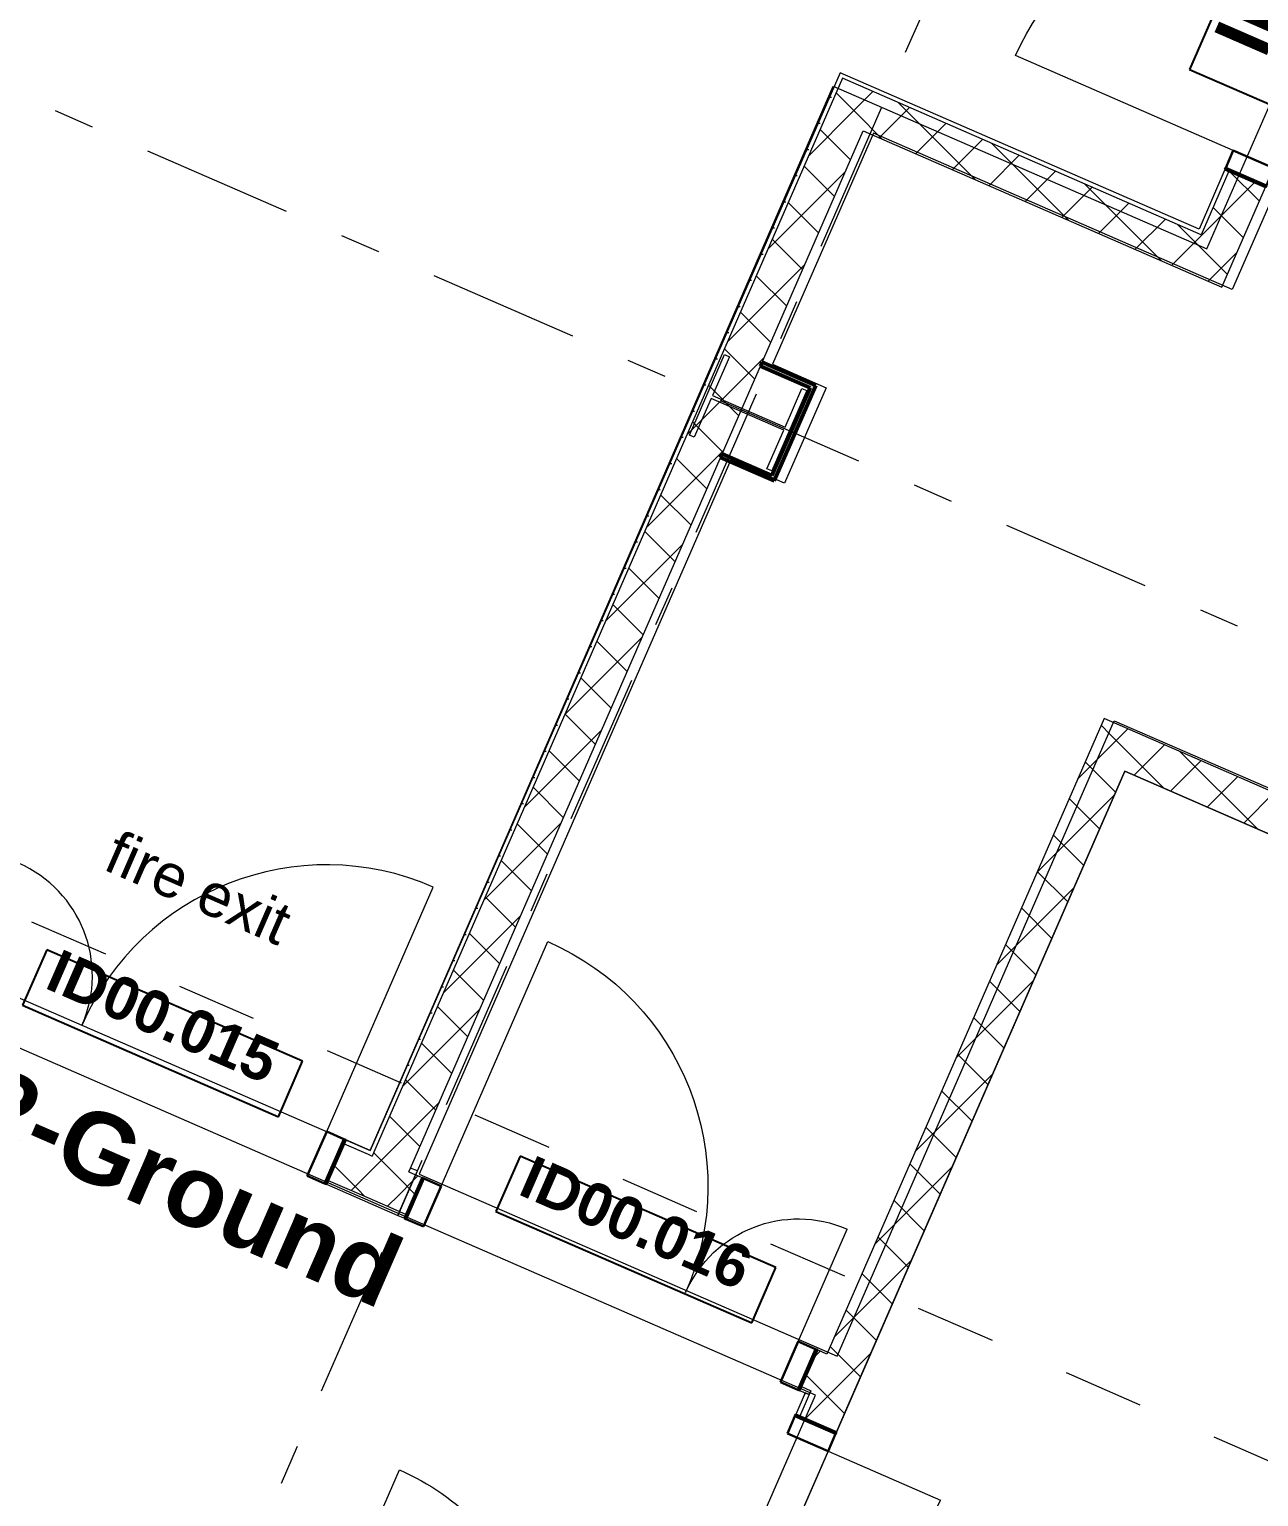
# Model space of a CAD drawing. Header units: millimetres. Extents: x -99530 to 1067232, y -97212 to 137997.
# Drawn here: x 2261 to 6565, y -19931 to -14791 of the extents above; entities that cross this region are included whole.
import ezdxf
from ezdxf.enums import TextEntityAlignment as Align

# ---------------------------------------------------------------- set-up
doc = ezdxf.new("R2010")
doc.units = ezdxf.units.MM
doc.header["$MEASUREMENT"] = 0
doc.linetypes.add('Dashed', pattern=[564.444447, 282.222223, -282.222223])
doc.linetypes.add('Double Dashed', pattern=[1093.611073, 529.166651, -211.666656, 141.111112, -211.666656])
for name, color, linetype in [('A-25-M_Wall_Int', 7, 'Continuous'), ('A-95-MC_Marker_Section_P2.Marker', 7, 'Continuous'), ('COLUMN.IFC Import', 7, 'Continuous'), ('New_A-05-M_Gross_Int_Circulation', 7, 'Continuous'), ('New_A-05-M_Gross_Int_Computing', 7, 'Continuous'), ('New_A-05-M_Gross_Int_Plant', 7, 'Continuous'), ('New_A-15-MG_Structural_Grid_Phase_2', 7, 'Continuous'), ('New_A-20-M_Floor_Slab', 7, 'Continuous'), ('New_A-25-M_Wall_Int', 7, 'Continuous'), ('New_ArchiCAD Door Markers', 7, 'Continuous'), ('New_ArchiCAD Doors', 7, 'Continuous')]:
    doc.layers.add(name, color=color, linetype=linetype)
for name, color, linetype, lineweight in [('A-25-M_Wall_Int_Pen_No__1', 7, 'Continuous', 13), ('A-95-MC_Marker_Section_P2.Marker_Pen_No__1', 7, 'Continuous', 13), ('COLUMN.IFC Import_Pen_No__2', 8, 'Continuous', 15), ('New_A-20-M_Floor_Slab_Pen_No__89', 8, 'Continuous', 20), ('New_A-25-M_Wall_Int_Pen_No__1', 7, 'Continuous', 13), ('New_A-95-P_Text_1_50_GA_Pen_No__1', 7, 'Continuous', 13), ('New_ArchiCAD Door Markers_Pen_No__1', 7, 'Continuous', 13), ('New_ArchiCAD Door Markers_Pen_No__5', 7, 'Continuous', 25), ('New_ArchiCAD Doors_Pen_No__1', 7, 'Continuous', 13), ('New_ArchiCAD Zone Stamps_Pen_No__6', 7, 'Continuous', 35), ('New_ArchiCAD Zone Stamps_Pen_No__9', 7, 'Continuous', 13)]:
    doc.layers.add(name, color=color, linetype=linetype, lineweight=lineweight)
for name, color, linetype, lineweight, true_color in [('A-25-M_Wall_Int_Pen_No__107', 7, 'Continuous', 15, 0xa6a6a6), ('A-25-M_Wall_Int_Pen_No__27', 7, 'Continuous', 50, 0x2a2a2a), ('New_A-05-M_Gross_Int_Circulation_Pen_No__74', 7, 'Continuous', 20, 0x606060), ('New_A-05-M_Gross_Int_Computing_Pen_No__74', 7, 'Continuous', 20, 0x606060), ('New_A-05-M_Gross_Int_Plant_Pen_No__74', 7, 'Continuous', 20, 0x606060), ('New_A-15-MG_Structural_Grid_Phase_2_Pen_No__222', 7, 'Continuous', 13, 0x65af33), ('New_A-25-M_Wall_Int_Pen_No__107', 7, 'Continuous', 15, 0xa6a6a6), ('New_ArchiCAD Doors_Pen_No__43', 7, 'Continuous', 30, 0x444444), ('New_ArchiCAD Doors_Pen_No__63', 7, 'Continuous', 20, 0x606060)]:
    doc.layers.add(name, color=color, linetype=linetype, lineweight=lineweight, true_color=true_color)
doc.styles.add('GENERATED_STYLE_1', font='')
doc.styles.add('GENERATED_STYLE_2', font='')
doc.styles.add('GENERATED_STYLE_3', font='')
doc.styles.add('GENERATED_STYLE_4', font='')
doc.styles.get('GENERATED_STYLE_1').set_extended_font_data('Arial', bold=True)
doc.styles.get('GENERATED_STYLE_2').set_extended_font_data('Swis721 BT', bold=True)
doc.styles.get('GENERATED_STYLE_3').set_extended_font_data('Arial')
doc.styles.get('GENERATED_STYLE_4').set_extended_font_data('Swis721 BT')
pattern_1 = [(336.4404, (0, 0), (69.2305, 158.7675), [0, -100]), (336.4404, (80.45, 59.4), (69.2305, 158.7675), [0, -100])]
pattern_2 = [(45, (0, 0), (-91.9239, 91.9239), []), (135, (0, 0), (91.9239, 91.9239), [])]
pattern_3 = [(246.4404, (0, 0), (-158.7675, 69.2305), [0, -100]), (246.4404, (59.4, -80.45), (-158.7675, 69.2305), [0, -100])]
pattern_4 = [(336.4404, (0, 0), (69.2305, 158.7675), [0, -100]), (336.4404, (80.45, 59.4), (69.2305, 158.7675), [0, -100])]
pattern_5 = [(246.4404, (0, 0), (-158.7675, 69.2305), [0, -100]), (246.4404, (59.4, -80.45), (-158.7675, 69.2305), [0, -100])]

# ---------------------------------------------------------------- blocks, each defined once
blk = doc.blocks.new('Comms Room_INB 0104_77_2', base_point=(8210.1, -23111.8))
at = {"layer": 'New_A-05-M_Gross_Int_Plant_Pen_No__74', "linetype": 'Continuous'}
for p, q in [((6096.5, -17389.2), (3474.8, -23401.5)), ((13578.1, -20651.6), (6096.5, -17389.2))]:
    blk.add_line(p, q, dxfattribs=at)
at = {"layer": 'New_ArchiCAD Zone Stamps_Pen_No__9'}
for tag, height, style, p in [('ROOM_NAME', 250, 'GENERATED_STYLE_1', (7604.3, -21651.1)), ('zoneNameLine2', 250, 'GENERATED_STYLE_1', (7415.8, -22083.3)), ('ROOM_NUMBER', 200, 'GENERATED_STYLE_3', (7227.4, -22504)), ('measuredAreaCode', 200, 'GENERATED_STYLE_3', (7070.4, -22864.1)), ('DUMMY_649', 200, 'GENERATED_STYLE_3', (7377.8, -22998.1)), ('DUMMY_650', 200, 'GENERATED_STYLE_3', (7867.1, -23211.5)), ('DUMMY_651', 133.3, 'GENERATED_STYLE_3', (8146.4, -23318.1))]:
    blk.add_attdef(tag, text='', height=height, rotation=336.4404, dxfattribs=dict(at, style=style)).set_placement(p, align=Align.TOP_LEFT)
blk = doc.blocks.new('Robotics Lab_INB 0105_80_2', base_point=(11471.6, -14282.5))
at = {"layer": 'New_A-05-M_Gross_Int_Computing_Pen_No__74', "linetype": 'Continuous'}
for p, q in [((10364.2, -6778.4), (6473.1, -15702)), ((5216.7, -15154.1), (4863.5, -15964)), ((6473.1, -15702), (5216.7, -15154.1)), ((4863.5, -15964), (5051.2, -16045.9)), ((5051.2, -16045.9), (4905.3, -16380.4)), ((4717.7, -16298.5), (3626.4, -18801.1)), ((4905.3, -16380.4), (4717.7, -16298.5)), ((5089.4, -19439), (6060.2, -17212.6)), ((6060.2, -17212.6), (13576.5, -20490)), ((3626.4, -18801.1), (5089.4, -19439))]:
    blk.add_line(p, q, dxfattribs=at)
at = {"layer": 'New_ArchiCAD Zone Stamps_Pen_No__6'}
for tag, height, style, p in [('ROOM_NAME', 250, 'GENERATED_STYLE_1', (10935.7, -12852.3)), ('zoneNameLine2', 250, 'GENERATED_STYLE_1', (10747.2, -13284.5)), ('ROOM_NUMBER', 200, 'GENERATED_STYLE_3', (10558.8, -13705.2)), ('measuredAreaCode', 200, 'GENERATED_STYLE_3', (10401.8, -14065.3)), ('ROOM_HOLES_PRM', 200, 'GENERATED_STYLE_3', (10709.2, -14199.3)), ('DUMMY_649', 200, 'GENERATED_STYLE_3', (11338.4, -14473.7)), ('DUMMY_650', 133.3, 'GENERATED_STYLE_3', (11617.6, -14580.2))]:
    blk.add_attdef(tag, text='', height=height, rotation=336.4404, dxfattribs=dict(at, style=style)).set_placement(p, align=Align.TOP_LEFT)
blk = doc.blocks.new('Corridor 02-Ground_INB 0155_82_2', base_point=(1608.1, -19378.8))
at = {"layer": 'New_A-05-M_Gross_Int_Circulation_Pen_No__74', "linetype": 'Continuous'}
for p, q in [((3559, -18940.7), (-3163, -16009.6)), ((5013.7, -19575.1), (3559, -18940.7)), ((4342.6, -21114.1), (5013.7, -19575.1))]:
    blk.add_line(p, q, dxfattribs=at)
at = {"layer": 'New_ArchiCAD Zone Stamps_Pen_No__9'}
for tag, height, style, p in [('ROOM_NAME', 250, 'GENERATED_STYLE_1', (600.7, -17743.1)), ('zoneNameLine2', 250, 'GENERATED_STYLE_1', (412.3, -18175.3)), ('ROOM_NUMBER', 200, 'GENERATED_STYLE_3', (223.9, -18596)), ('measuredAreaCode', 200, 'GENERATED_STYLE_3', (66.8, -18956.1)), ('ROOM_HOLES_PRM', 200, 'GENERATED_STYLE_3', (374.2, -19090.1)), ('DUMMY_649', 200, 'GENERATED_STYLE_3', (863.6, -19303.5)), ('DUMMY_650', 133.3, 'GENERATED_STYLE_3', (1142.9, -19410))]:
    blk.add_attdef(tag, text='', height=height, rotation=336.4404, dxfattribs=dict(at, style=style)).set_placement(p, align=Align.TOP_LEFT)
blk = doc.blocks.new('Image Engineering Workshop_INB 0108_97_2', base_point=(4436.2, -10684.3))
at = {"layer": 'New_A-05-M_Gross_Int_Computing_Pen_No__74', "linetype": 'Continuous'}
for p, q in [((6384.2, -15560.1), (10329.9, -6511.4)), ((3454.2, -18717.7), (5075.7, -14989.5)), ((5075.7, -14989.5), (6384.2, -15560.1)), ((-898.6, -16824.5), (3454.2, -18717.7))]:
    blk.add_line(p, q, dxfattribs=at)
at = {"layer": 'New_ArchiCAD Zone Stamps_Pen_No__6'}
for tag, height, style, p in [('ROOM_NAME', 250, 'GENERATED_STYLE_1', (2680.7, -8722.4)), ('zoneNameLine2', 250, 'GENERATED_STYLE_1', (2492.3, -9154.5)), ('ROOM_NUMBER', 200, 'GENERATED_STYLE_3', (2303.8, -9575.2)), ('measuredAreaCode', 200, 'GENERATED_STYLE_3', (2146.8, -9935.3)), ('ROOM_WALLS_PRM', 200, 'GENERATED_STYLE_3', (2454.2, -10069.4)), ('DUMMY_649', 200, 'GENERATED_STYLE_3', (3083.4, -10343.7)), ('DUMMY_650', 133.3, 'GENERATED_STYLE_3', (3362.7, -10450.3))]:
    blk.add_attdef(tag, text='', height=height, rotation=336.4404, dxfattribs=dict(at, style=style)).set_placement(p, align=Align.TOP_LEFT)
blk = doc.blocks.new('Slab_36_2', base_point=(6096.5, -17389.2))
at = {"layer": 'New_A-20-M_Floor_Slab_Pen_No__89', "linetype": 'Continuous', "flags": 128}
blk.add_lwpolyline([(6096.5, -17389.2), (3468.1, -23417), (10593.5, -26524), (13221.9, -20496.3)], close=True, dxfattribs=at)
blk = doc.blocks.new('Double Door Asymmetric 19_11')
at = {"layer": 'New_ArchiCAD Doors_Pen_No__1', "linetype": 'Continuous'}
for p, q in [((-755, -15), (-755, 0)), ((755, -15), (755, 0)), ((-755, -155), (-755, -15)), ((755, -155), (755, -15)), ((-755, -170), (-755, -155)), ((755, -170), (755, -155))]:
    blk.add_line(p, q, dxfattribs=at)
at = {"layer": 'New_ArchiCAD Doors_Pen_No__43', "linetype": 'Continuous'}
for p, q in [((-748, 0), (-755, 0)), ((-755, 0), (-755, -170)), ((-682, 0), (-748, 0)), ((-748, 0), (-748, -170)), ((-682, -170), (-682, 0)), ((748, 0), (682, 0)), ((682, 0), (682, -170)), ((748, 0), (755, 0)), ((748, -170), (748, 0)), ((755, 0), (755, -170)), ((-748, -170), (-755, -170)), ((-748, -170), (-682, -170)), ((682, -170), (748, -170)), ((748, -170), (755, -170))]:
    blk.add_line(p, q, dxfattribs=at)
at = {"layer": 'New_ArchiCAD Doors_Pen_No__63', "linetype": 'Continuous'}
for p, q in [((682, 0), (682, 934)), ((-682, 0), (-682, 430))]:
    blk.add_line(p, q, dxfattribs=at)
for centre, radius, start, end in [((682, 0), 934, 90, 180), ((-682, 0), 430, 0, 90)]:
    blk.add_arc(centre, radius, start, end, dxfattribs=at)
blk = doc.blocks.new('Door Stamp 17_30')
at = {"layer": 'New_ArchiCAD Door Markers_Pen_No__5', "linetype": 'Continuous'}
for p, q in [((506.5, 191.8), (-470.6, 191.8)), ((-470.6, 191.8), (-470.6, -20)), ((506.5, -20), (506.5, 191.8)), ((-470.6, -20), (506.5, -20)), ((-470.6, -20), (506.5, -20))]:
    blk.add_line(p, q, dxfattribs=at)
at = {"layer": 'New_ArchiCAD Door Markers_Pen_No__1', "style": 'GENERATED_STYLE_2'}
blk.add_attdef('AC_WIDO_ID', text='', height=150, dxfattribs=at).set_placement((-411.8, 24.6), align=Align.BOTTOM_LEFT)
blk = doc.blocks.new('Wall_357_2', base_point=(-3287, -15778.2))
at = {"layer": 'A-25-M_Wall_Int_Pen_No__107', "linetype": 'Continuous'}
h = blk.add_hatch(dxfattribs=at)
h.set_pattern_fill('Concrete_Block_0002', color=256, style=0, pattern_type=2)
h.set_pattern_definition(pattern_2)
h.paths.add_polyline_path([(3590.3, -18793.4), (3462, -18737.5), (3406, -18865.8), (3534.4, -18921.7)])
h = blk.add_hatch(dxfattribs=at)
h.set_pattern_fill('Plaster_0002', color=256, style=0, pattern_type=2)
h.set_pattern_definition(pattern_3)
h.paths.add_polyline_path([(3468, -18723.7), (3454.2, -18717.7), (3448.2, -18731.5), (3462, -18737.5)])
h = blk.add_hatch(dxfattribs=at)
h.set_pattern_fill('Concrete_Block_0002', color=256, style=0, pattern_type=2)
h.set_pattern_definition(pattern_2)
h.paths.add_polyline_path([(3596.3, -18779.7), (3468, -18723.7), (3462, -18737.5), (3590.3, -18793.4)])
at = {"layer": 'New_A-25-M_Wall_Int_Pen_No__107', "linetype": 'Continuous'}
h = blk.add_hatch(dxfattribs=at)
h.set_pattern_fill('Concrete_Block_0002', color=256, style=0, pattern_type=2)
h.set_pattern_definition(pattern_2)
h.paths.add_polyline_path([(3307.4, -18822.8), (3406, -18865.8), (3462, -18737.5), (3363.3, -18694.4)])
h = blk.add_hatch(dxfattribs=at)
h.set_pattern_fill('Plaster_0002', color=256, style=0, pattern_type=2)
h.set_pattern_definition(pattern_1)
h.paths.add_polyline_path([(3369.3, -18680.7), (3363.3, -18694.4), (3448.2, -18731.5), (3454.2, -18717.7)])
h = blk.add_hatch(dxfattribs=at)
h.set_pattern_fill('Concrete_Block_0002', color=256, style=0, pattern_type=2)
h.set_pattern_definition(pattern_2)
h.paths.add_polyline_path([(3534.4, -18921.7), (3557.9, -18932), (3613.8, -18803.7), (3590.3, -18793.4)])
h = blk.add_hatch(dxfattribs=at)
h.set_pattern_fill('Plaster_0002', color=256, style=0, pattern_type=2)
h.set_pattern_definition(pattern_1)
h.paths.add_polyline_path([(3590.3, -18793.4), (3613.8, -18803.7), (3619.8, -18789.9), (3596.3, -18779.7)])
h = blk.add_hatch(dxfattribs=at)
h.set_pattern_fill('Plaster_0002', color=256, style=0, pattern_type=2)
h.set_pattern_definition(pattern_1)
h.paths.add_polyline_path([(3301.4, -18836.5), (3551.9, -18945.7), (3557.9, -18932), (3307.4, -18822.8)])
at = {"layer": 'A-25-M_Wall_Int_Pen_No__1', "linetype": 'Continuous'}
for p, q in [((3468, -18723.7), (3462, -18737.5)), ((3590.3, -18793.4), (3596.3, -18779.7))]:
    blk.add_line(p, q, dxfattribs=at)
at = {"layer": 'New_A-25-M_Wall_Int_Pen_No__1', "linetype": 'Continuous'}
for p, q in [((3307.4, -18822.8), (3363.3, -18694.4)), ((3363.3, -18694.4), (3369.3, -18680.7)), ((3363.3, -18694.4), (3448.2, -18731.5)), ((3448.2, -18731.5), (3462, -18737.5)), ((3590.3, -18793.4), (3613.8, -18803.7)), ((3301.4, -18836.5), (3307.4, -18822.8)), ((3307.4, -18822.8), (3406, -18865.8)), ((3406, -18865.8), (3534.4, -18921.7)), ((3534.4, -18921.7), (3557.9, -18932))]:
    blk.add_line(p, q, dxfattribs=at)
at = {"layer": 'New_A-25-M_Wall_Int_Pen_No__1', "linetype": 'Continuous', "flags": 128}
for points in [[(3454.2, -18717.7), (3369.3, -18680.7)], [(3557.9, -18932), (3613.8, -18803.7)], [(3619.8, -18789.9), (3596.3, -18779.7)], [(3613.8, -18803.7), (3619.8, -18789.9)], [(3301.4, -18836.5), (3551.9, -18945.7)], [(3551.9, -18945.7), (3557.9, -18932)]]:
    blk.add_lwpolyline(points, dxfattribs=at)
at = {"layer": 'New_ArchiCAD Door Markers'}
ref = blk.add_blockref('Door Stamp 17_30', (2677.2, -18378.9), dxfattribs=dict(at, rotation=336.4404115839982))
ref.add_attrib('AC_WIDO_ID', 'ID00.015', dxfattribs={"layer": 'New_ArchiCAD Door Markers_Pen_No__1', "color": 7, "height": 150, "rotation": 336.4404, "style": 'GENERATED_STYLE_2'}).set_placement((2291.8, -18188.1), align=Align.BOTTOM_LEFT)
at = {"layer": 'New_ArchiCAD Doors', "color": 251, "linetype": 'Continuous', "lineweight": 20, "true_color": 0x606060, "zscale": 1000, "rotation": 336.4404115839982}
blk.add_blockref('Double Door Asymmetric 19_11', (2677.2, -18378.9), dxfattribs=at)
blk = doc.blocks.new('Double Door 19_7')
at = {"layer": 'New_ArchiCAD Doors_Pen_No__1', "linetype": 'Continuous'}
for p, q in [((-905, 0), (-905, -15)), ((905, 0), (905, -15)), ((-905, -15), (-905, -155)), ((905, -15), (905, -155))]:
    blk.add_line(p, q, dxfattribs=at)
at = {"layer": 'New_ArchiCAD Doors_Pen_No__43', "linetype": 'Continuous'}
for p, q in [((-898, 0), (-905, 0)), ((-905, 0), (-905, -155)), ((-832, 0), (-898, 0)), ((-898, 0), (-898, -155)), ((-832, -155), (-832, 0)), ((898, 0), (832, 0)), ((832, 0), (832, -155)), ((898, 0), (905, 0)), ((898, -155), (898, 0)), ((905, 0), (905, -155)), ((-898, -155), (-905, -155)), ((-898, -155), (-832, -155)), ((832, -155), (898, -155)), ((898, -155), (905, -155))]:
    blk.add_line(p, q, dxfattribs=at)
at = {"layer": 'New_ArchiCAD Doors_Pen_No__63', "linetype": 'Continuous'}
for p, q in [((-832, 0), (-832, 832)), ((832, 0), (832, 832))]:
    blk.add_line(p, q, dxfattribs=at)
for centre, start, end in [((-832, 0), 0, 90), ((832, 0), 90, 180)]:
    blk.add_arc(centre, 832, start, end, dxfattribs=at)
blk = doc.blocks.new('Door Stamp 17_33')
at = {"layer": 'New_ArchiCAD Door Markers_Pen_No__5', "linetype": 'Continuous'}
for p, q in [((632.8, -95), (-632.8, -95)), ((-632.8, -95), (-632.8, -409.3)), ((632.8, -95), (-632.8, -95)), ((632.8, -409.3), (632.8, -95)), ((-632.8, -409.3), (632.8, -409.3))]:
    blk.add_line(p, q, dxfattribs=at)
at = {"layer": 'New_ArchiCAD Door Markers_Pen_No__1', "style": 'GENERATED_STYLE_1'}
blk.add_attdef('AC_WIDO_ID', text='', height=200, rotation=180, dxfattribs=at).set_placement((556.6, -29.9), align=Align.BOTTOM_LEFT)
blk = doc.blocks.new('Wall_361_2', base_point=(10328.1, -6770.8))
at = {"layer": 'New_A-25-M_Wall_Int_Pen_No__107', "linetype": 'Continuous'}
h = blk.add_hatch(dxfattribs=at)
h.set_pattern_fill('Plaster_0002', color=256, style=0, pattern_type=2)
h.set_pattern_definition([(246.4404, (0, 0), (-158.7675, 69.2305), [0, -100]), (246.4404, (59.4, -80.45), (-158.7675, 69.2305), [0, -100])])
h.paths.add_polyline_path([(6447.7, -15282), (6356.8, -15490.3), (6364.6, -15510), (6461.4, -15288)])
h = blk.add_hatch(dxfattribs=at)
h.set_pattern_fill('Concrete_Block_0002', color=256, style=0, pattern_type=2)
h.set_pattern_definition(pattern_2)
h.paths.add_polyline_path([(6364.6, -15510), (6436.9, -15694.3), (6589.7, -15343.9), (6461.4, -15288)])
at = {"layer": 'New_A-25-M_Wall_Int_Pen_No__1', "linetype": 'Continuous'}
for p, q in [((6461.4, -15288), (6364.6, -15510)), ((6447.7, -15282), (6461.4, -15288)), ((6461.4, -15288), (6589.7, -15343.9))]:
    blk.add_line(p, q, dxfattribs=at)
at = {"layer": 'New_A-25-M_Wall_Int_Pen_No__1', "linetype": 'Continuous', "flags": 128}
for points in [[(6447.7, -15282), (6356.8, -15490.3)], [(6436.9, -15694.3), (6589.7, -15343.9)]]:
    blk.add_lwpolyline(points, dxfattribs=at)
at = {"layer": 'New_ArchiCAD Door Markers'}
ref = blk.add_blockref('Door Stamp 17_33', (6951.5, -14514.4), dxfattribs=dict(at, rotation=246.4404115839984))
ref.add_attrib('AC_WIDO_ID', 'ID00.009', dxfattribs={"layer": 'New_ArchiCAD Door Markers_Pen_No__1', "color": 7, "height": 200, "rotation": 66.4404, "style": 'GENERATED_STYLE_1'}).set_placement((6641.9, -14921.5), align=Align.BOTTOM_LEFT)
at = {"layer": 'New_ArchiCAD Doors', "color": 251, "linetype": 'Continuous', "lineweight": 20, "true_color": 0x606060, "xscale": -1, "zscale": 1000, "rotation": 66.44041158399844}
blk.add_blockref('Double Door 19_7', (6809.4, -14452.4), dxfattribs=at)
blk = doc.blocks.new('Door 19_10')
at = {"layer": 'New_ArchiCAD Doors_Pen_No__1', "linetype": 'Continuous'}
for p, q in [((-505, -15), (-505, 0)), ((505, -15), (505, 0)), ((-505, -155), (-505, -15)), ((505, -155), (505, -15))]:
    blk.add_line(p, q, dxfattribs=at)
at = {"layer": 'New_ArchiCAD Doors_Pen_No__43', "linetype": 'Continuous'}
for p, q in [((-498, 0), (-505, 0)), ((-505, 0), (-505, -155)), ((-432, 0), (-498, 0)), ((-498, 0), (-498, -155)), ((-432, -155), (-432, 0)), ((498, 0), (432, 0)), ((432, 0), (432, -155)), ((498, 0), (505, 0)), ((498, -155), (498, 0)), ((505, 0), (505, -155)), ((-498, -155), (-505, -155)), ((-498, -155), (-432, -155)), ((432, -155), (498, -155)), ((498, -155), (505, -155))]:
    blk.add_line(p, q, dxfattribs=at)
at = {"layer": 'New_ArchiCAD Doors_Pen_No__63', "linetype": 'Continuous'}
blk.add_line((432, 0), (432.3, 864), dxfattribs=at)
blk.add_arc((432, 0), 864, 89.9818, 180, dxfattribs=at)
blk = doc.blocks.new('Wall_365_2', base_point=(-4088, -17615.2))
at = {"layer": 'New_ArchiCAD Doors', "color": 251, "linetype": 'Continuous', "lineweight": 20, "true_color": 0x606060, "xscale": -1, "zscale": 1000, "rotation": 336.4404115839982}
blk.add_blockref('Door 19_10', (3608.1, -20801.9), dxfattribs=at)
blk = doc.blocks.new('Double Door Asymmetric 19_12')
at = {"layer": 'New_ArchiCAD Doors_Pen_No__1', "linetype": 'Continuous'}
for p, q in [((-755, -140), (-755, 0)), ((755, -140), (755, 0)), ((-755, -155), (-755, -140)), ((755, -155), (755, -140))]:
    blk.add_line(p, q, dxfattribs=at)
at = {"layer": 'New_ArchiCAD Doors_Pen_No__43', "linetype": 'Continuous'}
for p, q in [((-748, 0), (-755, 0)), ((-755, 0), (-755, -155)), ((-682, 0), (-748, 0)), ((-748, 0), (-748, -155)), ((-682, -155), (-682, 0)), ((748, 0), (682, 0)), ((682, 0), (682, -155)), ((748, 0), (755, 0)), ((748, -155), (748, 0)), ((755, 0), (755, -155)), ((-748, -155), (-755, -155)), ((-748, -155), (-682, -155)), ((682, -155), (748, -155)), ((748, -155), (755, -155))]:
    blk.add_line(p, q, dxfattribs=at)
at = {"layer": 'New_ArchiCAD Doors_Pen_No__63', "linetype": 'Continuous'}
for p, q in [((682, 0), (682, 934)), ((-682, 0), (-682, 430))]:
    blk.add_line(p, q, dxfattribs=at)
for centre, radius, start, end in [((682, 0), 934, 90, 180), ((-682, 0), 430, 0, 90)]:
    blk.add_arc(centre, radius, start, end, dxfattribs=at)
blk = doc.blocks.new('Door Stamp 17_39')
at = {"layer": 'New_ArchiCAD Door Markers_Pen_No__5', "linetype": 'Continuous'}
for p, q in [((506.5, 206.8), (-470.6, 206.8)), ((-470.6, 206.8), (-470.6, -5)), ((506.5, -5), (506.5, 206.8)), ((-470.6, -5), (506.5, -5)), ((-470.6, -5), (506.5, -5))]:
    blk.add_line(p, q, dxfattribs=at)
at = {"layer": 'New_ArchiCAD Door Markers_Pen_No__1', "style": 'GENERATED_STYLE_2'}
blk.add_attdef('AC_WIDO_ID', text='', height=150, dxfattribs=at).set_placement((-411.8, 39.6), align=Align.BOTTOM_LEFT)
blk = doc.blocks.new('Wall_368_2', base_point=(3613.8, -18803.7))
at = {"layer": 'New_A-25-M_Wall_Int_Pen_No__107', "linetype": 'Continuous'}
h = blk.add_hatch(dxfattribs=at)
h.set_pattern_fill('Concrete_Block_0002', color=256, style=0, pattern_type=2)
h.set_pattern_definition(pattern_2)
h.paths.add_polyline_path([(3613.8, -18803.7), (3557.9, -18932), (3580.3, -18941.8), (3636.3, -18813.5)])
h = blk.add_hatch(dxfattribs=at)
h.set_pattern_fill('Plaster_0002', color=256, style=0, pattern_type=2)
h.set_pattern_definition(pattern_4)
h.paths.add_polyline_path([(3557.9, -18932), (3551.9, -18945.7), (3574.3, -18955.5), (3580.3, -18941.8)])
h = blk.add_hatch(dxfattribs=at)
h.set_pattern_fill('Concrete_Block_0002', color=256, style=0, pattern_type=2)
h.set_pattern_definition(pattern_2)
h.paths.add_polyline_path([(4964.4, -19545.3), (4997.3, -19559.7), (5053.3, -19431.3), (5020.4, -19417)])
h = blk.add_hatch(dxfattribs=at)
h.set_pattern_fill('Plaster_0002', color=256, style=0, pattern_type=2)
h.set_pattern_definition(pattern_4)
h.paths.add_polyline_path([(4964.4, -19545.3), (4958.4, -19559.1), (4991.3, -19573.4), (4997.3, -19559.7)])
at = {"layer": 'New_A-25-M_Wall_Int_Pen_No__1', "linetype": 'Continuous'}
for p, q in [((3580.3, -18941.8), (3636.3, -18813.5)), ((3557.9, -18932), (3580.3, -18941.8)), ((3574.3, -18955.5), (3580.3, -18941.8)), ((4964.4, -19545.3), (5020.4, -19417)), ((4958.4, -19559.1), (4964.4, -19545.3)), ((4964.4, -19545.3), (4997.3, -19559.7))]:
    blk.add_line(p, q, dxfattribs=at)
at = {"layer": 'New_A-25-M_Wall_Int_Pen_No__1', "linetype": 'Continuous', "flags": 128}
for points in [[(3613.8, -18803.7), (3551.9, -18945.7)], [(3636.3, -18813.5), (3613.8, -18803.7)], [(3551.9, -18945.7), (3574.3, -18955.5)], [(5053.3, -19431.3), (5020.4, -19417)], [(4958.4, -19559.1), (4991.3, -19573.4)], [(4991.3, -19573.4), (4997.3, -19559.7)]]:
    blk.add_lwpolyline(points, dxfattribs=at)
at = {"layer": 'New_ArchiCAD Door Markers'}
ref = blk.add_blockref('Door Stamp 17_39', (4328.3, -19115.2), dxfattribs=dict(at, rotation=336.440411584022))
ref.add_attrib('AC_WIDO_ID', 'ID00.016', dxfattribs={"layer": 'New_ArchiCAD Door Markers_Pen_No__1', "color": 7, "height": 150, "rotation": 336.4404, "style": 'GENERATED_STYLE_2'}).set_placement((3948.9, -18910.6), align=Align.BOTTOM_LEFT)
at = {"layer": 'New_ArchiCAD Doors', "color": 251, "linetype": 'Continuous', "lineweight": 20, "true_color": 0x606060, "xscale": -0.9999999999999999, "zscale": 1000, "rotation": 336.440411584022}
blk.add_blockref('Double Door Asymmetric 19_12', (4328.3, -19115.2), dxfattribs=at)
blk = doc.blocks.new('Wall_369_2', base_point=(5180.6, -15146.5))
at = {"layer": 'New_A-25-M_Wall_Int_Pen_No__107', "linetype": 'Continuous'}
h = blk.add_hatch(dxfattribs=at)
h.set_pattern_fill('Plaster_0002', color=256, style=0, pattern_type=2)
h.set_pattern_definition([(156.4404, (0, 0), (69.2305, 158.7675), [0, -100]), (156.4404, (-80.45, -59.4), (69.2305, 158.7675), [0, -100])])
h.paths.add_polyline_path([(6356.8, -15490.3), (5100.4, -14942.4), (5108.2, -14962.2), (6364.6, -15510)])
h = blk.add_hatch(dxfattribs=at)
h.set_pattern_fill('Concrete_Block_0002', color=256, style=0, pattern_type=2)
h.set_pattern_definition(pattern_2)
h.paths.add_polyline_path([(6364.6, -15510), (5108.2, -14962.2), (5180.6, -15146.5), (6436.9, -15694.3)])
at = {"layer": 'New_A-25-M_Wall_Int_Pen_No__1', "linetype": 'Continuous'}
blk.add_line((6364.6, -15510), (5108.2, -14962.2), dxfattribs=at)
at = {"layer": 'New_A-25-M_Wall_Int_Pen_No__1', "linetype": 'Continuous', "flags": 128}
for points in [[(6356.8, -15490.3), (5100.4, -14942.4)], [(5180.6, -15146.5), (6436.9, -15694.3)]]:
    blk.add_lwpolyline(points, dxfattribs=at)
blk = doc.blocks.new('Wall_370_2', base_point=(6152.4, -17260.9))
at = {"layer": 'New_A-25-M_Wall_Int_Pen_No__107', "linetype": 'Continuous'}
h = blk.add_hatch(dxfattribs=at)
h.set_pattern_fill('Concrete_Block_0002', color=256, style=0, pattern_type=2)
h.set_pattern_definition(pattern_2)
h.paths.add_polyline_path([(6096.5, -17389.2), (13586.1, -20655.1), (13642, -20526.8), (6024.1, -17205)])
at = {"layer": 'New_A-25-M_Wall_Int_Pen_No__1', "linetype": 'Continuous', "flags": 128}
for points in [[(13642, -20526.8), (6024.1, -17205)], [(6096.5, -17389.2), (13586.1, -20655.1)]]:
    blk.add_lwpolyline(points, dxfattribs=at)
blk = doc.blocks.new('Wall_374_2', base_point=(6152.4, -17260.9))
at = {"layer": 'New_A-25-M_Wall_Int_Pen_No__107', "linetype": 'Continuous'}
h = blk.add_hatch(dxfattribs=at)
h.set_pattern_fill('Concrete_Block_0002', color=256, style=0, pattern_type=2)
h.set_pattern_definition(pattern_2)
h.paths.add_polyline_path([(6024.1, -17205), (4991.3, -19573.4), (5119.7, -19629.4), (6096.5, -17389.2)])
at = {"layer": 'New_A-25-M_Wall_Int_Pen_No__1', "linetype": 'Continuous', "flags": 128}
for points in [[(6024.1, -17205), (5053.3, -19431.3)], [(5119.7, -19629.4), (6096.5, -17389.2)], [(4997.3, -19559.7), (4991.3, -19573.4)]]:
    blk.add_lwpolyline(points, dxfattribs=at)
blk = doc.blocks.new('Wall_403_2', base_point=(5180.6, -15146.5))
at = {"layer": 'A-25-M_Wall_Int_Pen_No__107', "linetype": 'Continuous'}
h = blk.add_hatch(dxfattribs=at)
h.set_pattern_fill('Plaster_0002', color=256, style=0, pattern_type=2)
h.set_pattern_definition(pattern_3)
h.paths.add_polyline_path([(5100.4, -14942.4), (3454.2, -18717.7), (3468, -18723.7), (5108.2, -14962.2)])
h = blk.add_hatch(dxfattribs=at)
h.set_pattern_fill('Concrete_Block_0002', color=256, style=0, pattern_type=2)
h.set_pattern_definition(pattern_2)
h.paths.add_polyline_path([(5108.2, -14962.2), (3468, -18723.7), (3596.3, -18779.7), (5180.6, -15146.5)])
at = {"layer": 'A-25-M_Wall_Int_Pen_No__1', "linetype": 'Continuous'}
blk.add_line((5108.2, -14962.2), (3468, -18723.7), dxfattribs=at)
at = {"layer": 'A-25-M_Wall_Int_Pen_No__1', "linetype": 'Continuous', "flags": 128}
for points in [[(5100.4, -14942.4), (3454.2, -18717.7)], [(3596.3, -18779.7), (5180.6, -15146.5)]]:
    blk.add_lwpolyline(points, dxfattribs=at)
blk = doc.blocks.new('Door Stamp 17_63')
at = {"layer": 'New_ArchiCAD Door Markers_Pen_No__5', "linetype": 'Continuous'}
for p, q in [((308.1, 1001), (-669.1, 1001)), ((-669.1, 1001), (-669.1, 789.2)), ((308.1, 1001), (-669.1, 1001)), ((308.1, 789.2), (308.1, 1001)), ((-669.1, 789.2), (308.1, 789.2))]:
    blk.add_line(p, q, dxfattribs=at)
at = {"layer": 'New_ArchiCAD Door Markers_Pen_No__1', "style": 'GENERATED_STYLE_2'}
blk.add_attdef('AC_WIDO_ID', text='', height=150, rotation=180, dxfattribs=at).set_placement((249.2, 1045.8), align=Align.BOTTOM_LEFT)
blk = doc.blocks.new('Wall_404_2', base_point=(5119.7, -19629.4))
at = {"layer": 'New_A-25-M_Wall_Int_Pen_No__107', "linetype": 'Continuous'}
h = blk.add_hatch(dxfattribs=at)
h.set_pattern_fill('Plaster_0002', color=256, style=0, pattern_type=2)
h.set_pattern_definition(pattern_5)
h.paths.add_polyline_path([(4944.8, -19642.6), (4958.6, -19648.6), (4991.3, -19573.4), (4977.6, -19567.4)])
h = blk.add_hatch(dxfattribs=at)
h.set_pattern_fill('Concrete_Block_0002', color=256, style=0, pattern_type=2)
h.set_pattern_definition(pattern_2)
h.paths.add_polyline_path([(4958.6, -19648.6), (5086.9, -19704.5), (5119.7, -19629.4), (4991.3, -19573.4)])
h = blk.add_hatch(dxfattribs=at)
h.set_pattern_fill('Plaster_0002', color=256, style=0, pattern_type=2)
h.set_pattern_definition(pattern_5)
h.paths.add_polyline_path([(4341.3, -21026.7), (4306.5, -21106.5), (4320.2, -21112.5), (4355, -21032.7)])
h = blk.add_hatch(dxfattribs=at)
h.set_pattern_fill('Concrete_Block_0002', color=256, style=0, pattern_type=2)
h.set_pattern_definition(pattern_2)
h.paths.add_polyline_path([(4320.2, -21112.5), (4448.6, -21168.4), (4483.3, -21088.7), (4355, -21032.7)])
at = {"layer": 'New_A-25-M_Wall_Int_Pen_No__1', "linetype": 'Continuous'}
for p, q in [((4991.3, -19573.4), (4958.6, -19648.6)), ((4944.8, -19642.6), (4958.6, -19648.6)), ((4958.6, -19648.6), (5086.9, -19704.5)), ((4355, -21032.7), (4320.2, -21112.5)), ((4341.3, -21026.7), (4355, -21032.7)), ((4355, -21032.7), (4483.3, -21088.7))]:
    blk.add_line(p, q, dxfattribs=at)
at = {"layer": 'New_A-25-M_Wall_Int_Pen_No__1', "linetype": 'Continuous', "flags": 128}
for points in [[(4977.6, -19567.4), (4944.8, -19642.6)], [(4991.3, -19573.4), (4977.6, -19567.4)], [(5086.9, -19704.5), (5119.7, -19629.4)], [(4341.3, -21026.7), (4306.5, -21106.5)], [(4306.5, -21106.5), (4320.2, -21112.5)], [(4448.6, -21168.4), (4483.3, -21088.7)]]:
    blk.add_lwpolyline(points, dxfattribs=at)
at = {"layer": 'New_ArchiCAD Door Markers'}
ref = blk.add_blockref('Door Stamp 17_63', (4785.1, -20396.6), dxfattribs=dict(at, rotation=246.4404115839844))
ref.add_attrib('AC_WIDO_ID', 'ID00.017', dxfattribs={"layer": 'New_ArchiCAD Door Markers_Pen_No__1', "color": 7, "height": 150, "rotation": 66.4404, "style": 'GENERATED_STYLE_2'}).set_placement((5603, -20980.3), align=Align.BOTTOM_LEFT)
at = {"layer": 'New_ArchiCAD Doors', "color": 251, "linetype": 'Continuous', "lineweight": 20, "true_color": 0x606060, "zscale": 1000, "rotation": 246.4404115839844}
blk.add_blockref('Double Door Asymmetric 19_12', (4785.1, -20396.6), dxfattribs=at)
blk = doc.blocks.new('Wall_433_2', base_point=(4687.5, -16277.1))
at = {"layer": 'A-25-M_Wall_Int_Pen_No__107', "linetype": 'Continuous'}
blk.add_hatch(color=256, dxfattribs=at).paths.add_polyline_path([(4681.5, -16290.9), (4869.2, -16372.7), (4861.4, -16353), (4687.5, -16277.1)])
at = {"layer": 'A-25-M_Wall_Int_Pen_No__27', "linetype": 'Continuous', "flags": 128}
for points in [[(4687.5, -16277.1), (4681.5, -16290.9)], [(4681.5, -16290.9), (4869.2, -16372.7)], [(4861.4, -16353), (4687.5, -16277.1)]]:
    blk.add_lwpolyline(points, dxfattribs=at)
blk = doc.blocks.new('Wall_434_2', base_point=(4861.4, -16353))
at = {"layer": 'A-25-M_Wall_Int_Pen_No__107', "linetype": 'Continuous'}
blk.add_hatch(color=256, dxfattribs=at).paths.add_polyline_path([(4869.2, -16372.7), (5015, -16038.2), (4995.3, -16046), (4861.4, -16353)])
at = {"layer": 'A-25-M_Wall_Int_Pen_No__27', "linetype": 'Continuous', "flags": 128}
for points in [[(4995.3, -16046), (4861.4, -16353)], [(4869.2, -16372.7), (5015, -16038.2)]]:
    blk.add_lwpolyline(points, dxfattribs=at)
blk = doc.blocks.new('Wall_435_2', base_point=(4995.3, -16046))
at = {"layer": 'A-25-M_Wall_Int_Pen_No__107', "linetype": 'Continuous'}
blk.add_hatch(color=256, dxfattribs=at).paths.add_polyline_path([(5015, -16038.2), (4827.4, -15956.4), (4821.4, -15970.1), (4995.3, -16046)])
at = {"layer": 'A-25-M_Wall_Int_Pen_No__27', "linetype": 'Continuous', "flags": 128}
for points in [[(4827.4, -15956.4), (4821.4, -15970.1)], [(4821.4, -15970.1), (4995.3, -16046)], [(5015, -16038.2), (4827.4, -15956.4)]]:
    blk.add_lwpolyline(points, dxfattribs=at)
blk = doc.blocks.new('Column 8')
at = {"layer": 'COLUMN.IFC Import_Pen_No__2', "linetype": 'Continuous'}
for p, q in [((-153.7, 157.25), (153.7, 157.25)), ((-153.7, 138.55), (-153.7, 157.25)), ((153.7, 157.25), (153.7, 138.55)), ((-6, 138.55), (-153.7, 138.55)), ((-6, -138.55), (-6, 138.55)), ((6, 138.55), (6, -138.55)), ((153.7, 138.55), (6, 138.55)), ((-153.7, -138.55), (-6, -138.55)), ((-153.7, -157.25), (-153.7, -138.55)), ((6, -138.55), (153.7, -138.55)), ((153.7, -138.55), (153.7, -157.25)), ((153.7, -157.25), (-153.7, -157.25))]:
    blk.add_line(p, q, dxfattribs=at)
blk = doc.blocks.new('Standard grid marker_8')
at = {"layer": 'New_A-15-MG_Structural_Grid_Phase_2_Pen_No__222', "linetype": 'Double Dashed'}
blk.add_line((705.1, 0), (32130.3, 0), dxfattribs=at)
at = {"layer": 'New_A-15-MG_Structural_Grid_Phase_2_Pen_No__222', "style": 'GENERATED_STYLE_4'}
for tag, p in [('AC_MarkerText_1_0', (-500, 43.4)), ('AC_MarkerText_1_1', (33335.4, 43.4))]:
    blk.add_attdef(tag, text='', height=350, rotation=180, dxfattribs=at).set_placement(p, align=Align.MIDDLE_CENTER)
blk = doc.blocks.new('Standard grid marker_19')
at = {"layer": 'New_A-15-MG_Structural_Grid_Phase_2_Pen_No__222', "linetype": 'Double Dashed'}
blk.add_line((948.6, 0), (36650.5, 0), dxfattribs=at)
at = {"layer": 'New_A-15-MG_Structural_Grid_Phase_2_Pen_No__222', "style": 'GENERATED_STYLE_4'}
for tag, p in [('AC_MarkerText_1_0', (-500, -588.3)), ('AC_MarkerText_1_1', (38099.1, -588.3))]:
    blk.add_attdef(tag, text='', height=350, rotation=90, dxfattribs=at).set_placement(p, align=Align.MIDDLE_CENTER)
blk = doc.blocks.new('Cutting Plane_3_2', base_point=(15693.3, -23770.8))
at = {"layer": 'A-95-MC_Marker_Section_P2.Marker_Pen_No__1', "linetype": 'Dashed'}
blk.add_line((15464.1, -23670.9), (-14070.1, -10792.5), dxfattribs=at)

msp = doc.modelspace()

# ---------------------------------------------------------------- block references
at = {"layer": 'A-25-M_Wall_Int', "color": 250, "lineweight": 50, "true_color": 0x2a2a2a}
for name, p in [('Wall_403_2', (5180.6, -15146.5)), ('Wall_435_2', (4995.3, -16046)), ('Wall_434_2', (4861.4, -16353)), ('Wall_433_2', (4687.5, -16277.1))]:
    msp.add_blockref(name, p, dxfattribs=at)
at = {"layer": 'A-95-MC_Marker_Section_P2.Marker'}
msp.add_blockref('Cutting Plane_3_2', (15693.3, -23770.8), dxfattribs=at)
at = {"layer": 'COLUMN.IFC Import', "linetype": 'Continuous', "zscale": 1000, "rotation": 66.44041158398767}
msp.add_blockref('Column 8', (4778, -16133.8), dxfattribs=at)
at = {"layer": 'New_A-05-M_Gross_Int_Circulation', "linetype": 'Continuous'}
ref = msp.add_blockref('Corridor 02-Ground_INB 0155_82_2', (1608.1, -19378.8), dxfattribs=at)
ref.add_attrib('ROOM_NAME', 'Corridor 02-Ground', dxfattribs={"layer": 'New_ArchiCAD Zone Stamps_Pen_No__9', "color": 7, "height": 250, "rotation": 336.4404, "style": 'GENERATED_STYLE_1'}).set_placement((600.7, -17743.1), align=Align.TOP_LEFT)
at = {"layer": 'New_A-05-M_Gross_Int_Computing', "linetype": 'Continuous'}
for name, p in [('Image Engineering Workshop_INB 0108_97_2', (4436.2, -10684.3)), ('Robotics Lab_INB 0105_80_2', (11471.6, -14282.5))]:
    msp.add_blockref(name, p, dxfattribs=at)
at = {"layer": 'New_A-05-M_Gross_Int_Plant', "linetype": 'Continuous'}
msp.add_blockref('Comms Room_INB 0104_77_2', (8210.1, -23111.8), dxfattribs=at)
at = {"layer": 'New_A-15-MG_Structural_Grid_Phase_2', "color": 8, "linetype": 'Continuous', "lineweight": 15, "zscale": 1000}
for name, p, rotation in [('Standard grid marker_19', (12179.5, 840.1), 246.440411583993), ('Standard grid marker_8', (15837, -20956.1), 156.4404115839929)]:
    msp.add_blockref(name, p, dxfattribs=dict(at, rotation=rotation))
at = {"layer": 'New_A-20-M_Floor_Slab', "color": 8, "linetype": 'Continuous', "lineweight": 20}
msp.add_blockref('Slab_36_2', (6096.5, -17389.2), dxfattribs=at)
at = {"layer": 'New_A-25-M_Wall_Int', "color": 250, "lineweight": 50, "true_color": 0x2a2a2a}
for name, p in [('Wall_361_2', (10328.1, -6770.8)), ('Wall_369_2', (5180.6, -15146.5)), ('Wall_357_2', (-3287, -15778.2)), ('Wall_374_2', (6152.4, -17260.9)), ('Wall_370_2', (6152.4, -17260.9)), ('Wall_365_2', (-4088, -17615.2)), ('Wall_368_2', (3613.8, -18803.7)), ('Wall_404_2', (5119.7, -19629.4))]:
    msp.add_blockref(name, p, dxfattribs=at)

# ---------------------------------------------------------------- texts
at = {"layer": 'New_A-95-P_Text_1_50_GA_Pen_No__1', "linetype": 'Continuous', "insert": (2883.4, -17728.9), "char_height": 150, "attachment_point": 2, "rotation": 336.4404, "style": 'GENERATED_STYLE_4'}
msp.add_mtext('\\A1;{\\fSwis721 BT|b0|i0|c0|p34;fire exit }', dxfattribs=at)

doc.saveas('drawing.dxf')
